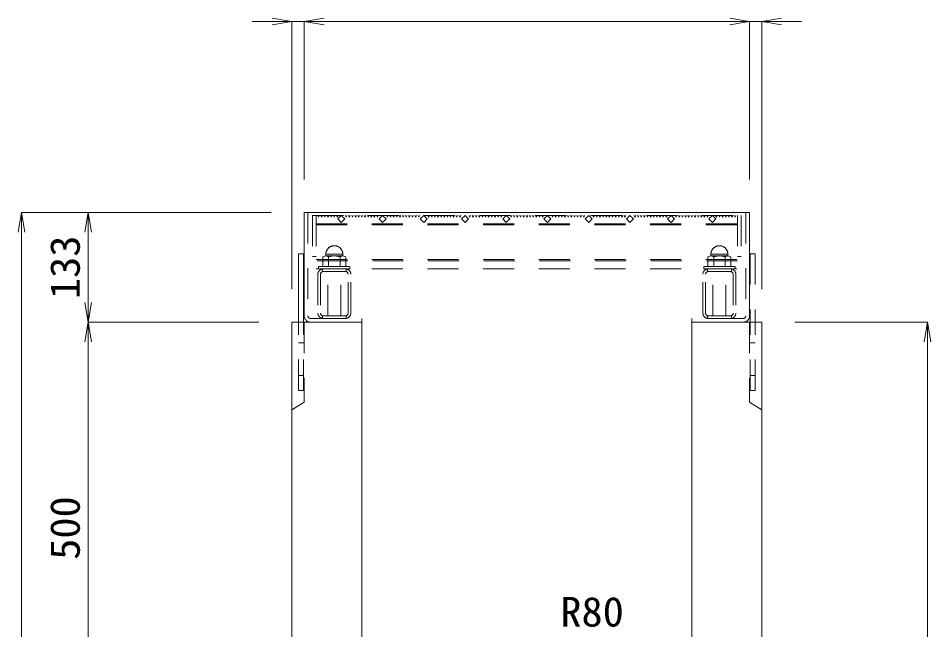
# Model space of a CAD drawing. Units: millimetres at full size; some dimension numbers follow another scale. Extents: x -734 to 58102, y 49499 to 87169.
# Drawn here: x 36669 to 37776, y 60343 to 61086 of the extents above; entities that cross this region are included whole.
import ezdxf
from ezdxf.enums import TextEntityAlignment as Align

# ---------------------------------------------------------------- set-up
doc = ezdxf.new("R2010")
doc.units = ezdxf.units.MM
doc.header["$LTSCALE"] = 50
doc.linetypes.add('USER1', pattern=[1.35, 0.75, -0.6])
for name, color, linetype, lineweight in [('寸法線', 7, 'Continuous', 13), ('引出線', 4, 'Continuous', 13), ('本体', 2, 'Continuous', 20), ('ｸﾞﾚｰﾁﾝｸﾞ', 7, 'USER1', 9)]:
    doc.layers.add(name, color=color, linetype=linetype, lineweight=lineweight)
doc.styles.add('ＭＳ 明朝', font='')
doc.styles.get('ＭＳ 明朝').set_extended_font_data('MS Mincho')

# ---------------------------------------------------------------- blocks, each defined once
blk = doc.blocks.new('open_arrow')
at = {"color": 0, "linetype": 'Continuous', "lineweight": -2}
blk.add_lwpolyline([(7.5, 1.25), (0, 0), (7.5, -1.25)], dxfattribs=at)

msp = doc.modelspace()

# ---------------------------------------------------------------- linework, layer by layer
at = {"layer": '寸法線'}
for p, q in [((37064.09, 61081.87), (36953.09, 61081.87)), ((37001.09, 60756.97), (37001.09, 61081.87)), ((37556.09, 61081.87), (37016.09, 61081.87)), ((37016.09, 60889.97), (37016.09, 61081.87)), ((37016.09, 60889.97), (37016.09, 61081.87)), ((37508.09, 61081.87), (37619.09, 61081.87)), ((37556.09, 60889.97), (37556.09, 61081.87)), ((37556.09, 60889.97), (37556.09, 61081.87)), ((37571.09, 60756.97), (37571.09, 61081.87)), ((36673.28, 59766.95), (36673.28, 60849.95)), ((36976.07, 60849.95), (36673.28, 60849.95)), ((36753.92, 60849.95), (36753.92, 60716.95)), ((36976.07, 60849.95), (36753.92, 60849.95)), ((36753.92, 60716.95), (36753.92, 60216.95)), ((36961.07, 60716.95), (36753.92, 60716.95)), ((36961.07, 60716.95), (36753.92, 60716.95)), ((37611.11, 60716.95), (37771.91, 60716.95)), ((37771.91, 60716.95), (37771.91, 59766.95))]:
    msp.add_line(p, q, dxfattribs=at)
at = {"layer": '本体'}
for p, q in [((37001.09, 59766.95), (37001.09, 60716.95)), ((37086.09, 60716.95), (37001.09, 60716.95)), ((37086.09, 60310.98), (37086.09, 60716.95)), ((37486.09, 60310.98), (37486.09, 60716.95)), ((37571.1, 60716.95), (37486.09, 60716.95)), ((37571.09, 59766.95), (37571.09, 60716.95))]:
    msp.add_line(p, q, dxfattribs=at)
at = {"layer": '本体', "linetype": 'USER1', "lineweight": 9}
for p, q in [((37016.09, 60716.95), (37016.09, 60619.95)), ((37556.1, 60716.95), (37556.1, 60619.95)), ((37016.09, 60619.95), (37001.09, 60610.45)), ((37556.1, 60619.95), (37571.1, 60610.45))]:
    msp.add_line(p, q, dxfattribs=at)
at = {"layer": 'ｸﾞﾚｰﾁﾝｸﾞ', "linetype": 'Continuous'}
for p, q in [((37016.09, 60849.95), (37556.09, 60849.95)), ((37016.09, 60849.95), (37016.09, 60724.45)), ((37556.09, 60849.95), (37556.09, 60724.45)), ((37009.09, 60799.95), (37009.09, 60716.95)), ((37009.09, 60799.95), (37015.09, 60799.95)), ((37015.09, 60799.95), (37015.09, 60716.95))]:
    msp.add_line(p, q, dxfattribs=at)
at = {"layer": 'ｸﾞﾚｰﾁﾝｸﾞ'}
for p, q in [((37020.59, 60849.95), (37020.59, 60724.45)), ((37026.09, 60846.45), (37026.09, 60796.45)), ((37030.59, 60846.45), (37030.59, 60781.45)), ((37030.59, 60846.45), (37030.59, 60796.45)), ((37032.59, 60846.45), (37033.49, 60844.35)), ((37033.49, 60844.35), (37034.39, 60846.45)), ((37036.39, 60846.45), (37037.29, 60844.35)), ((37037.29, 60844.35), (37038.19, 60846.45)), ((37040.19, 60846.45), (37041.09, 60844.35)), ((37041.09, 60844.35), (37041.99, 60846.45)), ((37043.99, 60846.45), (37044.89, 60844.35)), ((37044.89, 60844.35), (37045.79, 60846.45)), ((37047.79, 60846.45), (37048.69, 60844.35)), ((37048.69, 60844.35), (37049.59, 60846.45)), ((37051.59, 60846.45), (37052.49, 60844.35)), ((37052.49, 60844.35), (37053.39, 60846.45)), ((37055.39, 60846.45), (37056.29, 60844.35)), ((37056.29, 60844.35), (37057.19, 60846.45)), ((37061.09, 60846.45), (37056.85, 60842.2)), ((37065.34, 60842.2), (37061.09, 60846.45)), ((37066.09, 60846.45), (37066.99, 60844.35)), ((37066.99, 60844.35), (37067.89, 60846.45)), ((37069.89, 60846.45), (37070.79, 60844.35)), ((37070.79, 60844.35), (37071.69, 60846.45)), ((37073.69, 60846.45), (37074.59, 60844.35)), ((37074.59, 60844.35), (37075.49, 60846.45)), ((37077.49, 60846.45), (37078.39, 60844.35)), ((37078.39, 60844.35), (37079.29, 60846.45)), ((37081.29, 60846.45), (37082.19, 60844.35)), ((37082.19, 60844.35), (37083.09, 60846.45)), ((37085.09, 60846.45), (37085.99, 60844.35)), ((37085.99, 60844.35), (37086.89, 60846.45)), ((37088.89, 60846.45), (37089.79, 60844.35)), ((37089.79, 60844.35), (37090.69, 60846.45)), ((37092.69, 60846.45), (37093.59, 60844.35)), ((37093.59, 60844.35), (37094.49, 60846.45)), ((37096.49, 60846.45), (37097.39, 60844.35)), ((37097.39, 60844.35), (37098.29, 60846.45)), ((37100.29, 60846.45), (37101.19, 60844.35)), ((37101.19, 60844.35), (37102.09, 60846.45)), ((37104.09, 60846.45), (37104.99, 60844.35)), ((37104.99, 60844.35), (37105.89, 60846.45)), ((37111.09, 60846.45), (37106.85, 60842.2)), ((37115.34, 60842.2), (37111.09, 60846.45)), ((37116.09, 60846.45), (37116.99, 60844.35)), ((37116.99, 60844.35), (37117.89, 60846.45)), ((37119.89, 60846.45), (37120.79, 60844.35)), ((37120.79, 60844.35), (37121.69, 60846.45)), ((37123.69, 60846.45), (37124.59, 60844.35)), ((37124.59, 60844.35), (37125.49, 60846.45)), ((37127.49, 60846.45), (37128.39, 60844.35)), ((37128.39, 60844.35), (37129.29, 60846.45)), ((37131.29, 60846.45), (37132.19, 60844.35)), ((37132.19, 60844.35), (37133.09, 60846.45)), ((37135.09, 60846.45), (37135.99, 60844.35)), ((37135.99, 60844.35), (37136.89, 60846.45)), ((37138.89, 60846.45), (37139.79, 60844.35)), ((37139.79, 60844.35), (37140.69, 60846.45)), ((37142.69, 60846.45), (37143.59, 60844.35)), ((37143.59, 60844.35), (37144.49, 60846.45)), ((37146.49, 60846.45), (37147.39, 60844.35)), ((37147.39, 60844.35), (37148.29, 60846.45)), ((37150.29, 60846.45), (37151.19, 60844.35)), ((37151.19, 60844.35), (37152.09, 60846.45)), ((37154.09, 60846.45), (37155, 60844.35)), ((37155, 60844.35), (37155.9, 60846.45)), ((37161.09, 60846.45), (37156.85, 60842.2)), ((37165.34, 60842.2), (37161.09, 60846.45)), ((37166.09, 60846.45), (37166.99, 60844.35)), ((37166.99, 60844.35), (37167.89, 60846.45)), ((37169.89, 60846.45), (37170.79, 60844.35)), ((37170.79, 60844.35), (37171.69, 60846.45)), ((37173.69, 60846.45), (37174.59, 60844.35)), ((37174.59, 60844.35), (37175.49, 60846.45)), ((37177.49, 60846.45), (37178.39, 60844.35)), ((37178.39, 60844.35), (37179.29, 60846.45)), ((37181.29, 60846.45), (37182.19, 60844.35)), ((37182.19, 60844.35), (37183.09, 60846.45)), ((37185.09, 60846.45), (37185.99, 60844.35)), ((37185.99, 60844.35), (37186.89, 60846.45)), ((37188.89, 60846.45), (37189.79, 60844.35)), ((37189.79, 60844.35), (37190.69, 60846.45)), ((37192.69, 60846.45), (37193.59, 60844.35)), ((37193.59, 60844.35), (37194.49, 60846.45)), ((37196.49, 60846.45), (37197.39, 60844.35)), ((37197.39, 60844.35), (37198.29, 60846.45)), ((37200.29, 60846.45), (37201.19, 60844.35)), ((37201.19, 60844.35), (37202.09, 60846.45)), ((37204.09, 60846.45), (37204.99, 60844.35)), ((37204.99, 60844.35), (37205.89, 60846.45)), ((37211.09, 60846.45), (37206.85, 60842.2)), ((37215.34, 60842.2), (37211.09, 60846.45)), ((37216.09, 60846.45), (37216.99, 60844.35)), ((37216.99, 60844.35), (37217.89, 60846.45)), ((37219.89, 60846.45), (37220.79, 60844.35)), ((37220.79, 60844.35), (37221.69, 60846.45)), ((37223.69, 60846.45), (37224.59, 60844.35)), ((37224.59, 60844.35), (37225.49, 60846.45)), ((37227.49, 60846.45), (37228.39, 60844.35)), ((37228.39, 60844.35), (37229.29, 60846.45)), ((37231.29, 60846.45), (37232.19, 60844.35)), ((37232.19, 60844.35), (37233.09, 60846.45)), ((37235.09, 60846.45), (37235.99, 60844.35)), ((37235.99, 60844.35), (37236.89, 60846.45)), ((37238.89, 60846.45), (37239.79, 60844.35)), ((37239.79, 60844.35), (37240.69, 60846.45)), ((37242.69, 60846.45), (37243.59, 60844.35)), ((37243.59, 60844.35), (37244.49, 60846.45)), ((37246.49, 60846.45), (37247.39, 60844.35)), ((37247.39, 60844.35), (37248.29, 60846.45)), ((37250.29, 60846.45), (37251.19, 60844.35)), ((37251.19, 60844.35), (37252.09, 60846.45)), ((37254.09, 60846.45), (37255, 60844.35)), ((37255, 60844.35), (37255.89, 60846.45)), ((37261.09, 60846.45), (37256.85, 60842.2)), ((37265.34, 60842.2), (37261.09, 60846.45)), ((37266.09, 60846.45), (37266.99, 60844.35)), ((37266.99, 60844.35), (37267.89, 60846.45)), ((37269.89, 60846.45), (37270.79, 60844.35)), ((37270.79, 60844.35), (37271.69, 60846.45)), ((37273.69, 60846.45), (37274.59, 60844.35)), ((37274.59, 60844.35), (37275.49, 60846.45)), ((37277.49, 60846.45), (37278.39, 60844.35)), ((37278.39, 60844.35), (37279.29, 60846.45)), ((37281.29, 60846.45), (37282.19, 60844.35)), ((37282.19, 60844.35), (37283.09, 60846.45)), ((37285.09, 60846.45), (37285.99, 60844.35)), ((37287.09, 60846.45), (37286.2, 60844.35)), ((37290, 60844.35), (37289.1, 60846.45)), ((37290.89, 60846.45), (37290, 60844.35)), ((37293.79, 60844.35), (37292.9, 60846.45)), ((37294.69, 60846.45), (37293.79, 60844.35)), ((37297.59, 60844.35), (37296.7, 60846.45)), ((37298.5, 60846.45), (37297.59, 60844.35)), ((37301.4, 60844.35), (37300.5, 60846.45)), ((37302.29, 60846.45), (37301.4, 60844.35)), ((37305.2, 60844.35), (37304.29, 60846.45)), ((37306.09, 60846.45), (37305.2, 60844.35)), ((37306.85, 60842.2), (37311.1, 60846.45)), ((37311.1, 60846.45), (37315.34, 60842.2)), ((37317.19, 60844.35), (37316.29, 60846.45)), ((37318.1, 60846.45), (37317.19, 60844.35)), ((37321, 60844.35), (37320.1, 60846.45)), ((37321.9, 60846.45), (37321, 60844.35)), ((37324.8, 60844.35), (37323.9, 60846.45)), ((37325.7, 60846.45), (37324.8, 60844.35)), ((37328.6, 60844.35), (37327.7, 60846.45)), ((37329.5, 60846.45), (37328.6, 60844.35)), ((37332.4, 60844.35), (37331.5, 60846.45)), ((37333.3, 60846.45), (37332.4, 60844.35)), ((37336.2, 60844.35), (37335.3, 60846.45)), ((37337.1, 60846.45), (37336.2, 60844.35)), ((37340, 60844.35), (37339.1, 60846.45)), ((37340.9, 60846.45), (37340, 60844.35)), ((37343.8, 60844.35), (37342.9, 60846.45)), ((37344.7, 60846.45), (37343.8, 60844.35)), ((37347.6, 60844.35), (37346.7, 60846.45)), ((37348.5, 60846.45), (37347.6, 60844.35)), ((37351.4, 60844.35), (37350.5, 60846.45)), ((37352.3, 60846.45), (37351.4, 60844.35)), ((37355.2, 60844.35), (37354.3, 60846.45)), ((37356.1, 60846.45), (37355.2, 60844.35)), ((37356.85, 60842.2), (37361.1, 60846.45)), ((37361.1, 60846.45), (37365.34, 60842.2)), ((37367.19, 60844.35), (37366.29, 60846.45)), ((37368.1, 60846.45), (37367.19, 60844.35)), ((37371, 60844.35), (37370.1, 60846.45)), ((37371.9, 60846.45), (37371, 60844.35)), ((37374.8, 60844.35), (37373.9, 60846.45)), ((37375.7, 60846.45), (37374.8, 60844.35)), ((37378.6, 60844.35), (37377.7, 60846.45)), ((37379.5, 60846.45), (37378.6, 60844.35)), ((37382.4, 60844.35), (37381.5, 60846.45)), ((37383.3, 60846.45), (37382.4, 60844.35)), ((37386.2, 60844.35), (37385.3, 60846.45)), ((37387.1, 60846.45), (37386.2, 60844.35)), ((37390, 60844.35), (37389.1, 60846.45)), ((37390.9, 60846.45), (37390, 60844.35)), ((37393.8, 60844.35), (37392.9, 60846.45)), ((37394.7, 60846.45), (37393.8, 60844.35)), ((37397.6, 60844.35), (37396.7, 60846.45)), ((37398.5, 60846.45), (37397.6, 60844.35)), ((37401.4, 60844.35), (37400.5, 60846.45)), ((37402.3, 60846.45), (37401.4, 60844.35)), ((37405.2, 60844.35), (37404.3, 60846.45)), ((37406.1, 60846.45), (37405.2, 60844.35)), ((37406.85, 60842.2), (37411.1, 60846.45)), ((37411.1, 60846.45), (37415.34, 60842.2)), ((37417.19, 60844.35), (37416.29, 60846.45)), ((37418.1, 60846.45), (37417.19, 60844.35)), ((37421, 60844.35), (37420.1, 60846.45)), ((37421.9, 60846.45), (37421, 60844.35)), ((37424.8, 60844.35), (37423.9, 60846.45)), ((37425.7, 60846.45), (37424.8, 60844.35)), ((37428.6, 60844.35), (37427.7, 60846.45)), ((37429.5, 60846.45), (37428.6, 60844.35)), ((37432.4, 60844.35), (37431.5, 60846.45)), ((37433.29, 60846.45), (37432.4, 60844.35)), ((37436.2, 60844.35), (37435.3, 60846.45)), ((37437.1, 60846.45), (37436.2, 60844.35)), ((37440, 60844.35), (37439.1, 60846.45)), ((37440.9, 60846.45), (37440, 60844.35)), ((37443.8, 60844.35), (37442.9, 60846.45)), ((37444.7, 60846.45), (37443.8, 60844.35)), ((37447.6, 60844.35), (37446.7, 60846.45)), ((37448.5, 60846.45), (37447.6, 60844.35)), ((37451.4, 60844.35), (37450.5, 60846.45)), ((37452.3, 60846.45), (37451.4, 60844.35)), ((37455.2, 60844.35), (37454.3, 60846.45)), ((37456.1, 60846.45), (37455.2, 60844.35)), ((37456.85, 60842.2), (37461.1, 60846.45)), ((37461.1, 60846.45), (37465.34, 60842.2)), ((37467.19, 60844.35), (37466.29, 60846.45)), ((37468.1, 60846.45), (37467.19, 60844.35)), ((37471, 60844.35), (37470.1, 60846.45)), ((37471.9, 60846.45), (37471, 60844.35)), ((37474.8, 60844.35), (37473.9, 60846.45)), ((37475.7, 60846.45), (37474.8, 60844.35)), ((37478.6, 60844.35), (37477.7, 60846.45)), ((37479.5, 60846.45), (37478.6, 60844.35)), ((37482.4, 60844.35), (37481.5, 60846.45)), ((37483.3, 60846.45), (37482.4, 60844.35)), ((37486.2, 60844.35), (37485.3, 60846.45)), ((37487.1, 60846.45), (37486.2, 60844.35)), ((37490, 60844.35), (37489.1, 60846.45)), ((37490.9, 60846.45), (37490, 60844.35)), ((37493.8, 60844.35), (37492.9, 60846.45)), ((37494.7, 60846.45), (37493.8, 60844.35)), ((37497.6, 60844.35), (37496.7, 60846.45)), ((37498.5, 60846.45), (37497.6, 60844.35)), ((37501.4, 60844.35), (37500.5, 60846.45)), ((37502.3, 60846.45), (37501.4, 60844.35)), ((37505.2, 60844.35), (37504.3, 60846.45)), ((37506.1, 60846.45), (37505.2, 60844.35)), ((37506.85, 60842.2), (37511.1, 60846.45)), ((37511.1, 60846.45), (37515.34, 60842.2)), ((37515.9, 60844.35), (37515, 60846.45)), ((37516.8, 60846.45), (37515.9, 60844.35)), ((37519.7, 60844.35), (37518.8, 60846.45)), ((37520.6, 60846.45), (37519.7, 60844.35)), ((37523.5, 60844.35), (37522.6, 60846.45)), ((37524.4, 60846.45), (37523.5, 60844.35)), ((37527.3, 60844.35), (37526.4, 60846.45)), ((37528.2, 60846.45), (37527.3, 60844.35)), ((37531.1, 60844.35), (37530.2, 60846.45)), ((37532, 60846.45), (37531.1, 60844.35)), ((37534.9, 60844.35), (37534, 60846.45)), ((37535.8, 60846.45), (37534.9, 60844.35)), ((37538.7, 60844.35), (37537.8, 60846.45)), ((37539.6, 60846.45), (37538.7, 60844.35)), ((37541.6, 60846.45), (37541.6, 60781.45)), ((37541.6, 60846.45), (37541.6, 60796.45)), ((37546.1, 60846.45), (37546.1, 60796.45)), ((37551.59, 60849.95), (37551.59, 60724.45)), ((37030.59, 60836.45), (37541.6, 60836.45)), ((37030.59, 60834.95), (37541.6, 60834.95)), ((37056.85, 60842.2), (37061.09, 60837.96)), ((37061.09, 60837.96), (37065.34, 60842.2)), ((37106.85, 60842.2), (37111.09, 60837.96)), ((37111.09, 60837.96), (37115.34, 60842.2)), ((37156.85, 60842.2), (37161.09, 60837.96)), ((37161.09, 60837.96), (37165.34, 60842.2)), ((37206.85, 60842.2), (37211.09, 60837.96)), ((37211.09, 60837.96), (37215.34, 60842.2)), ((37256.85, 60842.2), (37261.09, 60837.96)), ((37261.09, 60837.96), (37265.34, 60842.2)), ((37311.1, 60837.96), (37306.85, 60842.2)), ((37315.34, 60842.2), (37311.1, 60837.96)), ((37361.1, 60837.96), (37356.85, 60842.2)), ((37365.34, 60842.2), (37361.1, 60837.96)), ((37411.1, 60837.96), (37406.85, 60842.2)), ((37415.34, 60842.2), (37411.1, 60837.96)), ((37461.1, 60837.96), (37456.85, 60842.2)), ((37465.34, 60842.2), (37461.1, 60837.96)), ((37511.1, 60837.96), (37506.85, 60842.2)), ((37515.34, 60842.2), (37511.1, 60837.96)), ((37042.21, 60799.45), (37062.98, 60799.45)), ((37042.21, 60797.45), (37042.21, 60799.45)), ((37062.98, 60799.45), (37062.98, 60797.45)), ((37529.98, 60799.45), (37509.21, 60799.45)), ((37509.21, 60799.45), (37509.21, 60797.45)), ((37529.98, 60797.45), (37529.98, 60799.45)), ((37557.09, 60799.95), (37557.09, 60716.95)), ((37563.09, 60799.95), (37557.09, 60799.95)), ((37563.09, 60799.95), (37563.09, 60716.95)), ((37026.09, 60796.45), (37030.59, 60796.45)), ((37030.59, 60792.95), (37541.6, 60792.95)), ((37541.6, 60791.45), (37030.59, 60791.45)), ((37038.74, 60796.25), (37042.21, 60797.45)), ((37038.74, 60784.45), (37038.74, 60796.25)), ((37042.21, 60797.45), (37045.67, 60796.25)), ((37062.98, 60797.45), (37042.21, 60797.45)), ((37045.67, 60796.25), (37052.59, 60797.45)), ((37045.67, 60784.45), (37045.67, 60796.25)), ((37052.59, 60797.45), (37059.52, 60796.25)), ((37059.52, 60796.25), (37062.98, 60797.45)), ((37059.52, 60796.25), (37059.52, 60784.45)), ((37062.98, 60797.45), (37066.44, 60796.25)), ((37066.44, 60796.25), (37066.44, 60784.45)), ((37509.21, 60797.45), (37505.75, 60796.25)), ((37505.75, 60796.25), (37505.75, 60784.45)), ((37512.67, 60796.25), (37509.21, 60797.45)), ((37509.21, 60797.45), (37529.98, 60797.45)), ((37519.59, 60797.45), (37512.67, 60796.25)), ((37512.67, 60796.25), (37512.67, 60784.45)), ((37526.52, 60796.25), (37519.59, 60797.45)), ((37529.98, 60797.45), (37526.52, 60796.25)), ((37526.52, 60784.45), (37526.52, 60796.25)), ((37533.44, 60796.25), (37529.98, 60797.45)), ((37533.44, 60784.45), (37533.44, 60796.25)), ((37546.1, 60796.45), (37541.6, 60796.45)), ((37030.59, 60781.45), (37541.6, 60781.45)), ((37033.59, 60784.45), (37071.59, 60784.45)), ((37033.59, 60784.45), (37052.59, 60784.45)), ((37033.59, 60781.45), (37033.59, 60784.45)), ((37071.59, 60781.45), (37033.59, 60781.45)), ((37038.09, 60781.38), (37038.09, 60778.12)), ((37052.59, 60784.45), (37038.74, 60784.45)), ((37066.19, 60781.45), (37038.99, 60781.45)), ((37066.19, 60781.45), (37038.99, 60781.45)), ((37066.19, 60778.25), (37038.99, 60778.25)), ((37066.19, 60781.45), (37039, 60781.45)), ((37044.59, 60724.65), (37044.59, 60781.45)), ((37044.59, 60781.45), (37060.59, 60781.45)), ((37052.59, 60784.45), (37045.67, 60784.45)), ((37066.44, 60784.45), (37052.59, 60784.45)), ((37060.59, 60724.65), (37060.59, 60781.45)), ((37067.09, 60781.38), (37067.09, 60778.12)), ((37071.59, 60784.45), (37071.59, 60781.45)), ((37538.59, 60784.45), (37500.59, 60784.45)), ((37500.59, 60784.45), (37500.59, 60781.45)), ((37500.59, 60781.45), (37538.59, 60781.45)), ((37505.09, 60781.38), (37505.09, 60778.12)), ((37505.75, 60784.45), (37519.59, 60784.45)), ((37505.99, 60781.45), (37533.2, 60781.45)), ((37505.99, 60778.25), (37533.2, 60778.25)), ((37506, 60781.45), (37533.2, 60781.45)), ((37506, 60781.45), (37533.19, 60781.45)), ((37511.6, 60724.65), (37511.6, 60781.45)), ((37527.6, 60781.45), (37511.6, 60781.45)), ((37519.59, 60784.45), (37533.44, 60784.45)), ((37538.59, 60784.45), (37519.59, 60784.45)), ((37519.59, 60784.45), (37526.52, 60784.45)), ((37527.6, 60724.65), (37527.6, 60781.45)), ((37534.09, 60781.38), (37534.09, 60778.12)), ((37538.59, 60781.45), (37538.59, 60784.45)), ((37032.59, 60775.05), (37032.59, 60727.85)), ((37035.79, 60775.05), (37035.79, 60727.85)), ((37069.39, 60727.85), (37069.39, 60775.05)), ((37072.59, 60727.85), (37072.59, 60775.05)), ((37499.6, 60727.85), (37499.6, 60775.05)), ((37502.8, 60727.85), (37502.8, 60775.05)), ((37536.39, 60775.05), (37536.39, 60727.85)), ((37539.6, 60775.05), (37539.6, 60727.85)), ((37023.59, 60721.45), (37086.09, 60721.45)), ((37038.09, 60724.78), (37038.09, 60721.51)), ((37038.99, 60724.65), (37066.19, 60724.65)), ((37038.99, 60721.45), (37066.19, 60721.45)), ((37067.09, 60724.78), (37067.09, 60721.51)), ((37086.09, 60721.45), (37086.09, 60716.95)), ((37548.59, 60721.45), (37486.09, 60721.45)), ((37486.09, 60721.45), (37486.09, 60716.95)), ((37505.09, 60724.78), (37505.09, 60721.51)), ((37533.2, 60724.65), (37505.99, 60724.65)), ((37533.2, 60721.45), (37505.99, 60721.45)), ((37534.09, 60724.78), (37534.09, 60721.51)), ((37009.09, 60633.95), (37009.09, 60716.95)), ((37015.1, 60633.95), (37015.1, 60716.95)), ((37557.09, 60633.95), (37557.09, 60716.95)), ((37563.09, 60633.95), (37563.09, 60716.95)), ((37009.09, 60691.95), (37015.09, 60691.95)), ((37557.1, 60691.95), (37563.1, 60691.95)), ((37009.09, 60651.95), (37015.09, 60651.95)), ((37557.1, 60651.95), (37563.1, 60651.95)), ((37009.09, 60633.95), (37015.1, 60633.95)), ((37563.09, 60633.95), (37557.09, 60633.95))]:
    msp.add_line(p, q, dxfattribs=at)
at = {"layer": 'ｸﾞﾚｰﾁﾝｸﾞ', "lineweight": 5}
msp.add_line((37026.09, 60846.45), (37546.1, 60846.45), dxfattribs=at)
at = {"layer": 'ｸﾞﾚｰﾁﾝｸﾞ'}
for centre, radius, start, end in [((37052.59, 60799.45), 10.25, 0, 180), ((37519.59, 60799.45), 10.25, 0, 180), ((37038.99, 60775.05), 6.4, 90, 180), ((37038.99, 60775.05), 3.2, 90, 180), ((37066.19, 60775.05), 6.4, 0, 90), ((37066.19, 60775.05), 3.2, 0, 90), ((37505.99, 60775.05), 6.4, 90, 180), ((37505.99, 60775.05), 3.2, 90, 180), ((37533.2, 60775.05), 6.4, 0, 90), ((37533.2, 60775.05), 3.2, 0, 90), ((37023.59, 60724.45), 7.5, 180, 270), ((37023.59, 60724.45), 3, 180, 270), ((37038.99, 60727.85), 6.4, 180, 270), ((37038.99, 60727.85), 3.2, 180, 270), ((37066.19, 60727.85), 6.4, 270, 0), ((37066.19, 60727.85), 3.2, 270, 0), ((37505.99, 60727.85), 6.4, 180, 270), ((37505.99, 60727.85), 3.2, 180, 270), ((37533.2, 60727.85), 6.4, 270, 0), ((37533.2, 60727.85), 3.2, 270, 0), ((37548.59, 60724.45), 7.5, 270, 0), ((37548.59, 60724.45), 3, 270, 0)]:
    msp.add_arc(centre, radius, start, end, dxfattribs=at)

# ---------------------------------------------------------------- block references
at = {"layer": '寸法線', "xscale": 3.2, "yscale": 3.2}
for p, rotation in [((37001.09, 61081.87), 180), ((37556.09, 61081.87), 180), ((37556.09, 61081.87), 180), ((36673.28, 60849.95), 270), ((36753.92, 60849.95), 270), ((36753.92, 60716.95), 90), ((36753.92, 60716.95), 270), ((37771.91, 60716.95), 270)]:
    msp.add_blockref('open_arrow', p, dxfattribs=dict(at, rotation=rotation))
for p in [(37016.09, 61081.87), (37016.09, 61081.87), (37571.09, 61081.87)]:
    msp.add_blockref('open_arrow', p, dxfattribs=at)

# ---------------------------------------------------------------- texts
at = {"layer": '寸法線', "style": 'ＭＳ 明朝', "width": 1.05}
for s, p in [('133', (36725.9, 60783.45)), ('500', (36725.9, 60466.95))]:
    msp.add_text(s, height=36.03, rotation=90, dxfattribs=at).set_placement(p, align=Align.MIDDLE_CENTER)
at = {"layer": '引出線', "style": 'ＭＳ 明朝', "width": 1.05}
msp.add_text('R80', height=36.03, dxfattribs=at).set_placement((37403.77, 60383.36), align=Align.TOP_RIGHT)

doc.saveas('drawing.dxf')
